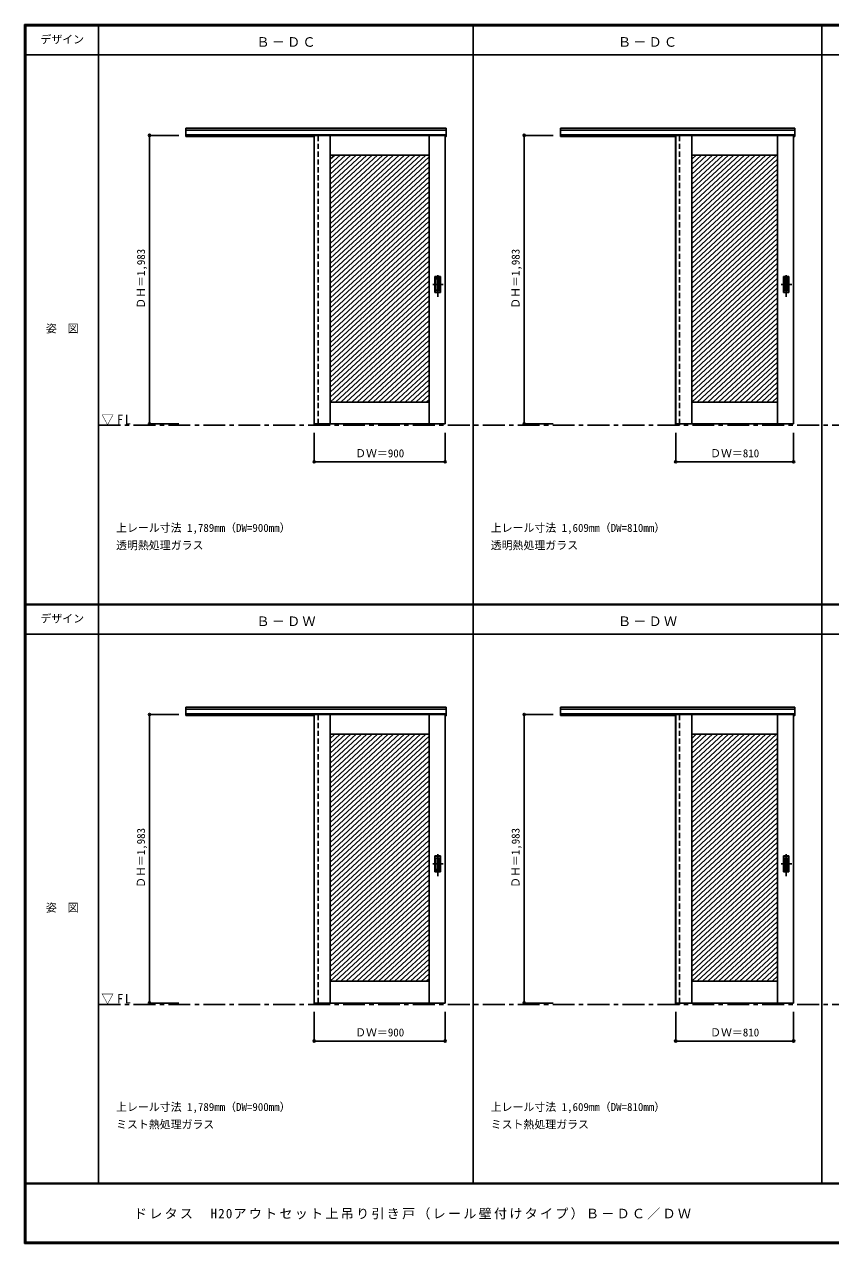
# Model space of a CAD drawing. Units: millimetres, scale not verified. Extents: x -6000 to 5700, y -4307 to 4260.
# Drawn here: x -6000 to -461, y -4205 to 4175 of the extents above; entities that cross this region are included whole.
import ezdxf
from ezdxf.enums import TextEntityAlignment as Align

# ---------------------------------------------------------------- set-up
doc = ezdxf.new("R2010")
doc.units = ezdxf.units.MM
doc.header["$LTSCALE"] = 30
doc.header["$PDMODE"] = 32
doc.header["$PDSIZE"] = 15
doc.linetypes.add('CHAIN1', pattern=[8, 5, -1, 1, -1])
doc.linetypes.add('DASHED1', pattern=[1.8, 1.2, -0.6])
for name, color, linetype in [('0-2_扉', 7, 'Continuous'), ('0-4_枠', 3, 'Continuous'), ('0-6_引手', 7, 'Continuous'), ('0-A_文字', 7, 'Continuous'), ('0-B_寸法', 4, 'Continuous'), ('0-C_ハッチ', 4, 'Continuous'), ('F-1_枠', 6, 'Continuous'), ('F-A_文字', 7, 'Continuous')]:
    doc.layers.add(name, color=color, linetype=linetype)
doc.styles.add('ＭＳ ゴシック', font='')
doc.styles.get('ＭＳ ゴシック').set_extended_font_data('MS Gothic')

msp = doc.modelspace()

# ---------------------------------------------------------------- linework, layer by layer
at = {"layer": '0-2_扉'}
for p, q in [((-4009, 3412), (-4009, 1429)), ((-4009, 3412), (-3109, 3412)), ((-3899, 3412), (-3899, 1429)), ((-3219, 3412), (-3219, 1429)), ((-3109, 1429), (-3109, 3412)), ((-1525, 3412), (-1525, 1429)), ((-1525, 3412), (-715, 3412)), ((-1415, 3412), (-1415, 1429)), ((-825, 3412), (-825, 1429)), ((-715, 1429), (-715, 3412)), ((-3899, 3277), (-3219, 3277)), ((-1415, 3277), (-825, 3277)), ((-3899, 1579), (-3219, 1579)), ((-1415, 1579), (-825, 1579)), ((-4009, 1429), (-3109, 1429)), ((-1525, 1429), (-715, 1429)), ((-4009, -568.5), (-4009, -2551.5)), ((-4009, -568.5), (-3109, -568.5)), ((-3899, -568.5), (-3899, -2551.5)), ((-3219, -568.5), (-3219, -2551.5)), ((-3109, -2551.5), (-3109, -568.5)), ((-1525, -568.5), (-1525, -2551.5)), ((-1525, -568.5), (-715, -568.5)), ((-1415, -568.5), (-1415, -2551.5)), ((-825, -568.5), (-825, -2551.5)), ((-715, -2551.5), (-715, -568.5)), ((-3899, -703.5), (-3219, -703.5)), ((-1415, -703.5), (-825, -703.5)), ((-3899, -2401.5), (-3219, -2401.5)), ((-1415, -2401.5), (-825, -2401.5)), ((-4009, -2551.5), (-3109, -2551.5)), ((-1525, -2551.5), (-715, -2551.5))]:
    msp.add_line(p, q, dxfattribs=at)
at = {"layer": '0-2_扉', "linetype": 'CHAIN1'}
for p, q in [((-5490, 1420), (1678, 1420)), ((-5490, -2560.5), (1678, -2560.5))]:
    msp.add_line(p, q, dxfattribs=at)
at = {"layer": '0-4_枠'}
for p, q in [((-4890, 3462), (-3101, 3462)), ((-4890, 3405), (-4890, 3462)), ((-4890, 3449), (-3101, 3449)), ((-2316, 3462), (-707, 3462)), ((-2316, 3405), (-2316, 3462)), ((-2316, 3449), (-707, 3449)), ((-4890, 3417), (-3101, 3417)), ((-4890, 3405), (-4009, 3405)), ((-4010, 3417), (-4010, 1420)), ((-3982, 3412), (-3982, 3417)), ((-2316, 3417), (-707, 3417)), ((-2316, 3405), (-1525, 3405)), ((-1526, 3417), (-1526, 1420)), ((-1498, 3412), (-1498, 3417)), ((-3982, 1429), (-3982, 1420)), ((-1498, 1429), (-1498, 1420)), ((-4010, 1420), (-3982, 1420)), ((-1526, 1420), (-1498, 1420)), ((-4890, -518.5), (-3101, -518.5)), ((-4890, -575.5), (-4890, -518.5)), ((-4890, -531.5), (-3101, -531.5)), ((-4890, -563.5), (-3101, -563.5)), ((-4890, -575.5), (-4009, -575.5)), ((-4010, -563.5), (-4010, -2560.5)), ((-3982, -568.5), (-3982, -563.5)), ((-2316, -518.5), (-707, -518.5)), ((-2316, -575.5), (-2316, -518.5)), ((-2316, -531.5), (-707, -531.5)), ((-2316, -563.5), (-707, -563.5)), ((-2316, -575.5), (-1525, -575.5)), ((-1526, -563.5), (-1526, -2560.5)), ((-1498, -568.5), (-1498, -563.5)), ((-4010, -2560.5), (-3982, -2560.5)), ((-3982, -2551.5), (-3982, -2560.5)), ((-1526, -2560.5), (-1498, -2560.5)), ((-1498, -2551.5), (-1498, -2560.5))]:
    msp.add_line(p, q, dxfattribs=at)
at = {"layer": '0-4_枠', "color": 4, "linetype": 'DASHED1'}
for p, q in [((-3982, 1429), (-3982, 3412)), ((-1498, 1429), (-1498, 3412)), ((-3982, -2551.5), (-3982, -568.5)), ((-1498, -2551.5), (-1498, -568.5))]:
    msp.add_line(p, q, dxfattribs=at)
at = {"layer": '0-4_枠'}
for points in [[(-3109, 3405), (-3101, 3405), (-3101, 3462)], [(-715, 3405), (-707, 3405), (-707, 3462)], [(-3109, -575.5), (-3101, -575.5), (-3101, -518.5)], [(-715, -575.5), (-707, -575.5), (-707, -518.5)]]:
    msp.add_lwpolyline(points, dxfattribs=at)
at = {"layer": '0-6_引手'}
for p, q in [((-3141, 2441.5), (-3179, 2441.5)), ((-3179, 2331.5), (-3179, 2441.5)), ((-3141, 2331.5), (-3141, 2441.5)), ((-747, 2441.5), (-785, 2441.5)), ((-785, 2331.5), (-785, 2441.5)), ((-747, 2331.5), (-747, 2441.5)), ((-3147.5, 2425.5), (-3172.5, 2425.5)), ((-3172.5, 2347.5), (-3172.5, 2425.5)), ((-3147.5, 2347.5), (-3172.5, 2347.5)), ((-3147.5, 2347.5), (-3147.5, 2425.5)), ((-753.5, 2425.5), (-778.5, 2425.5)), ((-778.5, 2347.5), (-778.5, 2425.5)), ((-753.5, 2347.5), (-778.5, 2347.5)), ((-753.5, 2347.5), (-753.5, 2425.5)), ((-3141, 2331.5), (-3179, 2331.5)), ((-747, 2331.5), (-785, 2331.5)), ((-3141, -1539), (-3179, -1539)), ((-3179, -1649), (-3179, -1539)), ((-3147.5, -1555), (-3172.5, -1555)), ((-3172.5, -1633), (-3172.5, -1555)), ((-3147.5, -1633), (-3147.5, -1555)), ((-3141, -1649), (-3141, -1539)), ((-747, -1539), (-785, -1539)), ((-785, -1649), (-785, -1539)), ((-753.5, -1555), (-778.5, -1555)), ((-778.5, -1633), (-778.5, -1555)), ((-753.5, -1633), (-753.5, -1555)), ((-747, -1649), (-747, -1539)), ((-3141, -1649), (-3179, -1649)), ((-3147.5, -1633), (-3172.5, -1633)), ((-747, -1649), (-785, -1649)), ((-753.5, -1633), (-778.5, -1633))]:
    msp.add_line(p, q, dxfattribs=at)
at = {"layer": '0-6_引手', "linetype": 'DASHED1'}
for p, q in [((-3176, 2335.5), (-3176, 2437.5)), ((-782, 2335.5), (-782, 2437.5)), ((-3144, 2335.5), (-3176, 2335.5)), ((-750, 2335.5), (-782, 2335.5)), ((-3176, -1645), (-3176, -1543)), ((-782, -1645), (-782, -1543)), ((-3144, -1645), (-3176, -1645)), ((-750, -1645), (-782, -1645))]:
    msp.add_line(p, q, dxfattribs=at)
at = {"layer": '0-6_引手', "linetype": 'CHAIN1'}
for p, q in [((-3160, 2301.27), (-3160, 2472.12)), ((-766, 2301.27), (-766, 2472.12)), ((-3121.93, 2386.5), (-3194.44, 2386.5)), ((-727.93, 2386.5), (-800.44, 2386.5)), ((-3160, -1679.23), (-3160, -1508.38)), ((-766, -1679.23), (-766, -1508.38)), ((-3121.93, -1594), (-3194.44, -1594)), ((-727.93, -1594), (-800.44, -1594))]:
    msp.add_line(p, q, dxfattribs=at)
at = {"layer": '0-6_引手', "linetype": 'DASHED1'}
for points in [[(-3144, 2335.5), (-3144, 2437.5), (-3176, 2437.5)], [(-750, 2335.5), (-750, 2437.5), (-782, 2437.5)], [(-3144, -1645), (-3144, -1543), (-3176, -1543)], [(-750, -1645), (-750, -1543), (-782, -1543)]]:
    msp.add_lwpolyline(points, dxfattribs=at)
at = {"layer": '0-B_寸法'}
for p, q in [((-5140, 3412), (-5140, 1429)), ((-5140, 3412), (-4940, 3412)), ((-2566, 3412), (-2566, 1429)), ((-2566, 3412), (-2366, 3412)), ((-5140, 1429), (-4940, 1429)), ((-2566, 1429), (-2366, 1429)), ((-4009, 1168), (-4009, 1368)), ((-3109, 1168), (-3109, 1368)), ((-1525, 1168), (-1525, 1368)), ((-715, 1168), (-715, 1368)), ((-3109, 1168), (-4009, 1168)), ((-715, 1168), (-1525, 1168)), ((-5140, -568.5), (-5140, -2551.5)), ((-5140, -568.5), (-4940, -568.5)), ((-2566, -568.5), (-2566, -2551.5)), ((-2566, -568.5), (-2366, -568.5)), ((-5140, -2551.5), (-4940, -2551.5)), ((-2566, -2551.5), (-2366, -2551.5)), ((-4009, -2812.5), (-4009, -2612.5)), ((-3109, -2812.5), (-3109, -2612.5)), ((-1525, -2812.5), (-1525, -2612.5)), ((-715, -2812.5), (-715, -2612.5)), ((-3109, -2812.5), (-4009, -2812.5)), ((-715, -2812.5), (-1525, -2812.5))]:
    msp.add_line(p, q, dxfattribs=at)
at = {"layer": '0-B_寸法', "color": 7}
for p in [(-5140, 3412), (-2566, 3412), (-5140, 1429), (-2566, 1429), (-4009, 1168), (-3109, 1168), (-1525, 1168), (-715, 1168), (-5140, -568.5), (-2566, -568.5), (-5140, -2551.5), (-2566, -2551.5), (-4009, -2812.5), (-3109, -2812.5), (-1525, -2812.5), (-715, -2812.5)]:
    msp.add_point(p, dxfattribs=at)
at = {"layer": '0-C_ハッチ'}
for p, q in [((-3830.86, 3277), (-3899, 3213.9)), ((-3794.06, 3277), (-3899, 3179.83)), ((-3757.26, 3277), (-3899, 3145.76)), ((-3720.47, 3277), (-3899, 3111.69)), ((-3867.65, 3277), (-3899, 3247.97)), ((-3683.67, 3277), (-3899, 3077.62)), ((-3646.87, 3277), (-3899, 3043.55)), ((-3610.08, 3277), (-3899, 3009.48)), ((-3573.28, 3277), (-3899, 2975.41)), ((-3536.48, 3277), (-3899, 2941.34)), ((-3499.68, 3277), (-3899, 2907.26)), ((-3462.89, 3277), (-3899, 2873.19)), ((-3426.09, 3277), (-3899, 2839.12)), ((-3389.29, 3277), (-3899, 2805.05)), ((-3352.5, 3277), (-3899, 2770.98)), ((-3315.7, 3277), (-3899, 2736.91)), ((-3242.11, 3277), (-3899, 2668.77)), ((-3278.9, 3277), (-3899, 2702.84)), ((-1346.86, 3277), (-1415, 3213.9)), ((-1310.06, 3277), (-1415, 3179.83)), ((-1273.26, 3277), (-1415, 3145.76)), ((-1236.47, 3277), (-1415, 3111.69)), ((-1383.65, 3277), (-1415, 3247.97)), ((-1199.67, 3277), (-1415, 3077.62)), ((-1162.87, 3277), (-1415, 3043.55)), ((-1126.08, 3277), (-1415, 3009.48)), ((-1089.28, 3277), (-1415, 2975.41)), ((-1052.48, 3277), (-1415, 2941.34)), ((-1015.68, 3277), (-1415, 2907.26)), ((-978.89, 3277), (-1415, 2873.19)), ((-942.09, 3277), (-1415, 2839.12)), ((-905.29, 3277), (-1415, 2805.05)), ((-868.5, 3277), (-1415, 2770.98)), ((-831.7, 3277), (-1415, 2736.91)), ((-3219, 3264.33), (-3899, 2634.7)), ((-3219, 3230.25), (-3899, 2600.62)), ((-3219, 3196.18), (-3899, 2566.55)), ((-825, 3249.13), (-1415, 2702.84)), ((-825, 3215.06), (-1415, 2668.77)), ((-3219, 3162.11), (-3899, 2532.48)), ((-3219, 3128.04), (-3899, 2498.41)), ((-825, 3180.99), (-1415, 2634.7)), ((-825, 3146.92), (-1415, 2600.62)), ((-825, 3112.85), (-1415, 2566.55)), ((-3219, 3093.97), (-3899, 2464.34)), ((-3219, 3059.9), (-3899, 2430.27)), ((-3219, 3025.83), (-3899, 2396.2)), ((-825, 3078.78), (-1415, 2532.48)), ((-825, 3044.71), (-1415, 2498.41)), ((-3219, 2991.76), (-3899, 2362.13)), ((-3219, 2957.69), (-3899, 2328.06)), ((-825, 3010.64), (-1415, 2464.34)), ((-825, 2976.57), (-1415, 2430.27)), ((-825, 2942.49), (-1415, 2396.2)), ((-3219, 2923.61), (-3899, 2293.99)), ((-3219, 2889.54), (-3899, 2259.91)), ((-3219, 2855.47), (-3899, 2225.84)), ((-825, 2908.42), (-1415, 2362.13)), ((-825, 2874.35), (-1415, 2328.06)), ((-3219, 2821.4), (-3899, 2191.77)), ((-3219, 2787.33), (-3899, 2157.7)), ((-825, 2840.28), (-1415, 2293.99)), ((-825, 2806.21), (-1415, 2259.91)), ((-825, 2772.14), (-1415, 2225.84)), ((-3219, 2753.26), (-3899, 2123.63)), ((-3219, 2719.19), (-3899, 2089.56)), ((-3219, 2685.12), (-3899, 2055.49)), ((-825, 2738.07), (-1415, 2191.77)), ((-825, 2704), (-1415, 2157.7)), ((-3219, 2651.05), (-3899, 2021.42)), ((-3219, 2616.98), (-3899, 1987.35)), ((-825, 2669.93), (-1415, 2123.63)), ((-825, 2635.86), (-1415, 2089.56)), ((-825, 2601.78), (-1415, 2055.49)), ((-3219, 2582.9), (-3899, 1953.27)), ((-3219, 2548.83), (-3899, 1919.2)), ((-3219, 2514.76), (-3899, 1885.13)), ((-825, 2567.71), (-1415, 2021.42)), ((-825, 2533.64), (-1415, 1987.35)), ((-3219, 2480.69), (-3899, 1851.06)), ((-3219, 2446.62), (-3899, 1816.99)), ((-825, 2499.57), (-1415, 1953.27)), ((-825, 2465.5), (-1415, 1919.2)), ((-825, 2431.43), (-1415, 1885.13)), ((-3219, 2412.55), (-3899, 1782.92)), ((-3219, 2378.48), (-3899, 1748.85)), ((-825, 2397.36), (-1415, 1851.06)), ((-825, 2363.29), (-1415, 1816.99)), ((-3219, 2344.41), (-3899, 1714.78)), ((-3219, 2310.34), (-3899, 1680.71)), ((-3219, 2276.26), (-3899, 1646.64)), ((-825, 2329.22), (-1415, 1782.92)), ((-825, 2295.14), (-1415, 1748.85)), ((-3219, 2242.19), (-3899, 1612.56)), ((-3219, 2208.12), (-3899, 1578.49)), ((-825, 2261.07), (-1415, 1714.78)), ((-825, 2227), (-1415, 1680.71)), ((-825, 2192.93), (-1415, 1646.64)), ((-3219, 2174.05), (-3861.66, 1579)), ((-3219, 2139.98), (-3824.86, 1579)), ((-3219, 2105.91), (-3788.06, 1579)), ((-825, 2158.86), (-1415, 1612.56)), ((-825, 2124.79), (-1415, 1578.49)), ((-3219, 2071.84), (-3751.27, 1579)), ((-3219, 2037.77), (-3714.47, 1579)), ((-825, 2090.72), (-1377.66, 1579)), ((-825, 2056.65), (-1340.86, 1579)), ((-825, 2022.58), (-1304.06, 1579)), ((-3219, 2003.7), (-3677.67, 1579)), ((-3219, 1969.63), (-3640.88, 1579)), ((-3219, 1935.55), (-3604.08, 1579)), ((-825, 1988.51), (-1267.27, 1579)), ((-825, 1954.43), (-1230.47, 1579)), ((-3219, 1901.48), (-3567.28, 1579)), ((-3219, 1867.41), (-3530.49, 1579)), ((-825, 1920.36), (-1193.67, 1579)), ((-825, 1886.29), (-1156.88, 1579)), ((-825, 1852.22), (-1120.08, 1579)), ((-3219, 1833.34), (-3493.69, 1579)), ((-3219, 1799.27), (-3456.89, 1579)), ((-3219, 1765.2), (-3420.09, 1579)), ((-825, 1818.15), (-1083.28, 1579)), ((-825, 1784.08), (-1046.49, 1579)), ((-3219, 1731.13), (-3383.3, 1579)), ((-3219, 1697.06), (-3346.5, 1579)), ((-825, 1750.01), (-1009.69, 1579)), ((-825, 1715.94), (-972.89, 1579)), ((-825, 1681.87), (-936.09, 1579)), ((-3219, 1662.99), (-3309.7, 1579)), ((-3219, 1628.91), (-3272.91, 1579)), ((-3219, 1594.84), (-3236.11, 1579)), ((-825, 1647.79), (-899.3, 1579)), ((-825, 1613.72), (-862.5, 1579)), ((-3830.86, -703.5), (-3899, -766.6)), ((-3794.06, -703.5), (-3899, -800.67)), ((-3757.26, -703.5), (-3899, -834.74)), ((-3720.47, -703.5), (-3899, -868.81)), ((-3867.65, -703.5), (-3899, -732.53)), ((-3683.67, -703.5), (-3899, -902.88)), ((-3646.87, -703.5), (-3899, -936.95)), ((-3610.08, -703.5), (-3899, -971.02)), ((-3573.28, -703.5), (-3899, -1005.09)), ((-3536.48, -703.5), (-3899, -1039.16)), ((-3499.68, -703.5), (-3899, -1073.24)), ((-3462.89, -703.5), (-3899, -1107.31)), ((-3426.09, -703.5), (-3899, -1141.38)), ((-3389.29, -703.5), (-3899, -1175.45)), ((-3352.5, -703.5), (-3899, -1209.52)), ((-3315.7, -703.5), (-3899, -1243.59)), ((-3242.11, -703.5), (-3899, -1311.73)), ((-3278.9, -703.5), (-3899, -1277.66)), ((-3219, -716.17), (-3899, -1345.8)), ((-3219, -750.25), (-3899, -1379.88)), ((-1346.86, -703.5), (-1415, -766.6)), ((-1310.06, -703.5), (-1415, -800.67)), ((-1273.26, -703.5), (-1415, -834.74)), ((-1236.47, -703.5), (-1415, -868.81)), ((-1383.65, -703.5), (-1415, -732.53)), ((-1199.67, -703.5), (-1415, -902.88)), ((-1162.87, -703.5), (-1415, -936.95)), ((-1126.08, -703.5), (-1415, -971.02)), ((-1089.28, -703.5), (-1415, -1005.09)), ((-1052.48, -703.5), (-1415, -1039.16)), ((-1015.68, -703.5), (-1415, -1073.24)), ((-978.89, -703.5), (-1415, -1107.31)), ((-942.09, -703.5), (-1415, -1141.38)), ((-905.29, -703.5), (-1415, -1175.45)), ((-868.5, -703.5), (-1415, -1209.52)), ((-831.7, -703.5), (-1415, -1243.59)), ((-825, -731.37), (-1415, -1277.66)), ((-3219, -784.32), (-3899, -1413.95)), ((-3219, -818.39), (-3899, -1448.02)), ((-825, -765.44), (-1415, -1311.73)), ((-825, -799.51), (-1415, -1345.8)), ((-825, -833.58), (-1415, -1379.88)), ((-3219, -852.46), (-3899, -1482.09)), ((-3219, -886.53), (-3899, -1516.16)), ((-3219, -920.6), (-3899, -1550.23)), ((-825, -867.65), (-1415, -1413.95)), ((-825, -901.72), (-1415, -1448.02)), ((-3219, -954.67), (-3899, -1584.3)), ((-3219, -988.74), (-3899, -1618.37)), ((-825, -935.79), (-1415, -1482.09)), ((-825, -969.86), (-1415, -1516.16)), ((-825, -1003.93), (-1415, -1550.23)), ((-3219, -1022.81), (-3899, -1652.44)), ((-3219, -1056.89), (-3899, -1686.51)), ((-825, -1038.01), (-1415, -1584.3)), ((-825, -1072.08), (-1415, -1618.37)), ((-3219, -1090.96), (-3899, -1720.59)), ((-3219, -1125.03), (-3899, -1754.66)), ((-3219, -1159.1), (-3899, -1788.73)), ((-825, -1106.15), (-1415, -1652.44)), ((-825, -1140.22), (-1415, -1686.51)), ((-3219, -1193.17), (-3899, -1822.8)), ((-3219, -1227.24), (-3899, -1856.87)), ((-825, -1174.29), (-1415, -1720.59)), ((-825, -1208.36), (-1415, -1754.66)), ((-825, -1242.43), (-1415, -1788.73)), ((-3219, -1261.31), (-3899, -1890.94)), ((-3219, -1295.38), (-3899, -1925.01)), ((-3219, -1329.45), (-3899, -1959.08)), ((-825, -1276.5), (-1415, -1822.8)), ((-825, -1310.57), (-1415, -1856.87)), ((-3219, -1363.52), (-3899, -1993.15)), ((-3219, -1397.6), (-3899, -2027.23)), ((-825, -1344.64), (-1415, -1890.94)), ((-825, -1378.72), (-1415, -1925.01)), ((-825, -1412.79), (-1415, -1959.08)), ((-3219, -1431.67), (-3899, -2061.3)), ((-3219, -1465.74), (-3899, -2095.37)), ((-3219, -1499.81), (-3899, -2129.44)), ((-825, -1446.86), (-1415, -1993.15)), ((-825, -1480.93), (-1415, -2027.23)), ((-3219, -1533.88), (-3899, -2163.51)), ((-3219, -1567.95), (-3899, -2197.58)), ((-825, -1515), (-1415, -2061.3)), ((-825, -1549.07), (-1415, -2095.37)), ((-825, -1583.14), (-1415, -2129.44)), ((-3219, -1602.02), (-3899, -2231.65)), ((-3219, -1636.09), (-3899, -2265.72)), ((-3219, -1670.16), (-3899, -2299.79)), ((-825, -1617.21), (-1415, -2163.51)), ((-825, -1651.28), (-1415, -2197.58)), ((-3219, -1704.24), (-3899, -2333.86)), ((-3219, -1738.31), (-3899, -2367.94)), ((-825, -1685.36), (-1415, -2231.65)), ((-825, -1719.43), (-1415, -2265.72)), ((-825, -1753.5), (-1415, -2299.79)), ((-3219, -1772.38), (-3899, -2402.01)), ((-3219, -1806.45), (-3861.66, -2401.5)), ((-3219, -1840.52), (-3824.86, -2401.5)), ((-825, -1787.57), (-1415, -2333.86)), ((-825, -1821.64), (-1415, -2367.94)), ((-3219, -1874.59), (-3788.06, -2401.5)), ((-3219, -1908.66), (-3751.27, -2401.5)), ((-825, -1855.71), (-1415, -2402.01)), ((-825, -1889.78), (-1377.66, -2401.5)), ((-825, -1923.85), (-1340.86, -2401.5)), ((-3219, -1942.73), (-3714.47, -2401.5)), ((-3219, -1976.8), (-3677.67, -2401.5)), ((-3219, -2010.87), (-3640.88, -2401.5)), ((-825, -1957.92), (-1304.06, -2401.5)), ((-825, -1991.99), (-1267.27, -2401.5)), ((-3219, -2044.95), (-3604.08, -2401.5)), ((-3219, -2079.02), (-3567.28, -2401.5)), ((-825, -2026.07), (-1230.47, -2401.5)), ((-825, -2060.14), (-1193.67, -2401.5)), ((-825, -2094.21), (-1156.88, -2401.5)), ((-3219, -2113.09), (-3530.49, -2401.5)), ((-3219, -2147.16), (-3493.69, -2401.5)), ((-825, -2128.28), (-1120.08, -2401.5)), ((-825, -2162.35), (-1083.28, -2401.5)), ((-3219, -2181.23), (-3456.89, -2401.5)), ((-3219, -2215.3), (-3420.09, -2401.5)), ((-3219, -2249.37), (-3383.3, -2401.5)), ((-825, -2196.42), (-1046.49, -2401.5)), ((-825, -2230.49), (-1009.69, -2401.5)), ((-3219, -2283.44), (-3346.5, -2401.5)), ((-3219, -2317.51), (-3309.7, -2401.5)), ((-825, -2264.56), (-972.89, -2401.5)), ((-825, -2298.63), (-936.09, -2401.5)), ((-825, -2332.71), (-899.3, -2401.5)), ((-3219, -2351.59), (-3272.91, -2401.5)), ((-3219, -2385.66), (-3236.11, -2401.5)), ((-825, -2366.78), (-862.5, -2401.5))]:
    msp.add_line(p, q, dxfattribs=at)
at = {"layer": 'F-1_枠'}
for p, q in [((-6000, 4175), (5700, 4175)), ((-6000, 4175), (-6000, -4205)), ((-6000, 4170), (5700, 4170)), ((-6000, 4165), (5700, 4165)), ((-5995, 4175), (-5995, -4205)), ((-5990, 4175), (-5990, -4205)), ((-5490, 4175), (-5490, -3790)), ((-2916, -3790), (-2916, 4175)), ((-522, -3790), (-522, 4175)), ((-6000, 3965), (5700, 3965)), ((-6000, 190.5), (5700, 190.5)), ((-6000, 187.5), (5700, 187.5)), ((-6000, 184.5), (5700, 184.5)), ((-6000, -15.5), (5700, -15.5)), ((5700, -3790), (-6000, -3790)), ((5700, -3795), (-6000, -3795)), ((5700, -4195), (-6000, -4195)), ((5700, -4200), (-6000, -4200)), ((5700, -4205), (-6000, -4205))]:
    msp.add_line(p, q, dxfattribs=at)

# ---------------------------------------------------------------- texts
at = {"layer": '0-A_文字', "style": 'ＭＳ ゴシック'}
for s, p in [('上レール寸法 1,789mm（DW=900mm）', (-5370, 670.5)), ('上レール寸法 1,609mm（DW=810mm）', (-2796, 670.5)), ('透明熱処理ガラス', (-5370, 550.5)), ('透明熱処理ガラス', (-2796, 550.5)), ('上レール寸法 1,789mm（DW=900mm）', (-5370, -3310)), ('上レール寸法 1,609mm（DW=810mm）', (-2796, -3310)), ('ミスト熱処理ガラス', (-5370, -3430)), ('ミスト熱処理ガラス', (-2796, -3430))]:
    msp.add_text(s, height=54.99, dxfattribs=at).set_placement(p, align=Align.BOTTOM_LEFT)
at = {"layer": '0-A_文字', "char_height": 65.98, "attachment_point": 7, "style": 'ＭＳ ゴシック'}
for s, insert in [('\\T1.17;Ｂ－ＤＣ', (-4405.5, 4020)), ('\\T1.17;Ｂ－ＤＣ', (-1921.5, 4020)), ('\\T1.26;\\W0.95;▽FL', (-5471.25, 1420)), ('\\T1.17;Ｂ－ＤＷ', (-4405.5, 39.5)), ('\\T1.17;Ｂ－ＤＷ', (-1921.5, 39.5)), ('\\T1.26;\\W0.95;▽FL', (-5471.25, -2560.5))]:
    msp.add_mtext(s, dxfattribs=dict(at, insert=insert))
at = {"layer": '0-B_寸法', "color": 7, "style": 'ＭＳ ゴシック'}
for p in [(-5155, 2220.25), (-2581, 2220.25), (-5155, -1760.25), (-2581, -1760.25)]:
    msp.add_text('ＤＨ＝1,983', height=54.99, rotation=90, dxfattribs=at).set_placement(p, align=Align.BOTTOM_LEFT)
for s, p in [('ＤＷ＝900', (-3727.75, 1183)), ('ＤＷ＝810', (-1288.75, 1183)), ('ＤＷ＝900', (-3727.75, -2797.5)), ('ＤＷ＝810', (-1288.75, -2797.5))]:
    msp.add_text(s, height=54.99, dxfattribs=at).set_placement(p, align=Align.BOTTOM_LEFT)
at = {"layer": 'F-A_文字', "style": 'ＭＳ ゴシック'}
for s, p in [('デザイン', (-5890, 4027.5)), ('姿\u3000図', (-5852.5, 2040.25)), ('デザイン', (-5890, 47)), ('姿\u3000図', (-5852.5, -1940.25))]:
    msp.add_text(s, height=54.99, dxfattribs=at).set_placement(p, align=Align.BOTTOM_LEFT)
at = {"layer": 'F-A_文字', "insert": (-5247.55, -4040), "char_height": 65.98, "attachment_point": 7, "style": 'ＭＳ ゴシック'}
msp.add_mtext('\\T1.17;ドレタス\u3000H20アウトセット上吊り引き戸（レール壁付けタイプ）Ｂ－ＤＣ／ＤＷ', dxfattribs=at)

doc.saveas('drawing.dxf')
